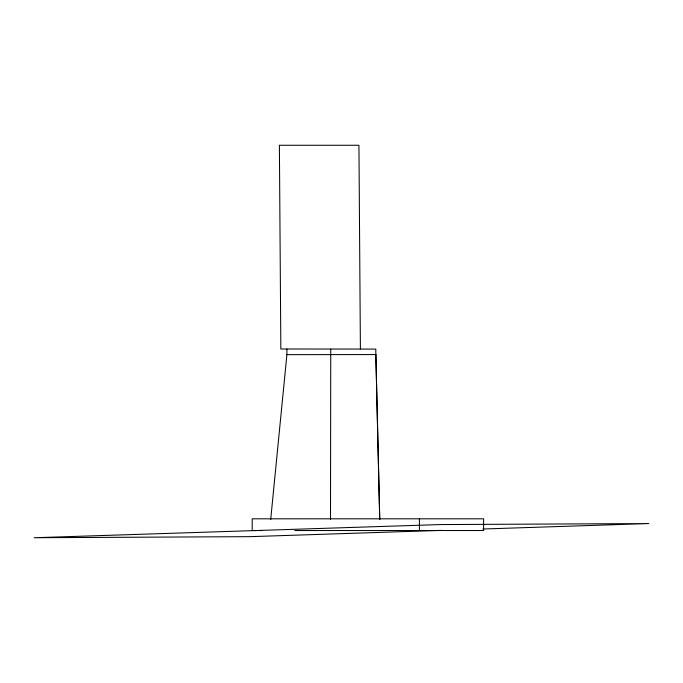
<?xml version="1.0" encoding="UTF-8"?>
<svg xmlns="http://www.w3.org/2000/svg" width="683" height="683" viewBox="0 0 683 683"><rect width="100%" height="100%" fill="white"/><g stroke="black" fill="none" stroke-linecap="round" stroke-linejoin="round"><path stroke-width="1.02" d="M330.504 519.567L330.743 349.09M270.69 519.584L286.903 354.656L286.886 349.09M286.886 354.656L375.881 354.562L379.739 519.473L375.812 354.562M441.927 530.358L250.072 536.659L34.15 537.734L440.27 524.57L648.85 523.562L482.787 529.018M261.794 530.529L252.206 530.529L252.206 518.815L483.598 518.815L483.598 530.529L294.808 530.529M360.402 348.987L358.942 145.266L279.39 145.266L280.85 348.987L375.812 349.09L375.812 354.656M419.422 518.815L419.422 530.529"/></g></svg>
